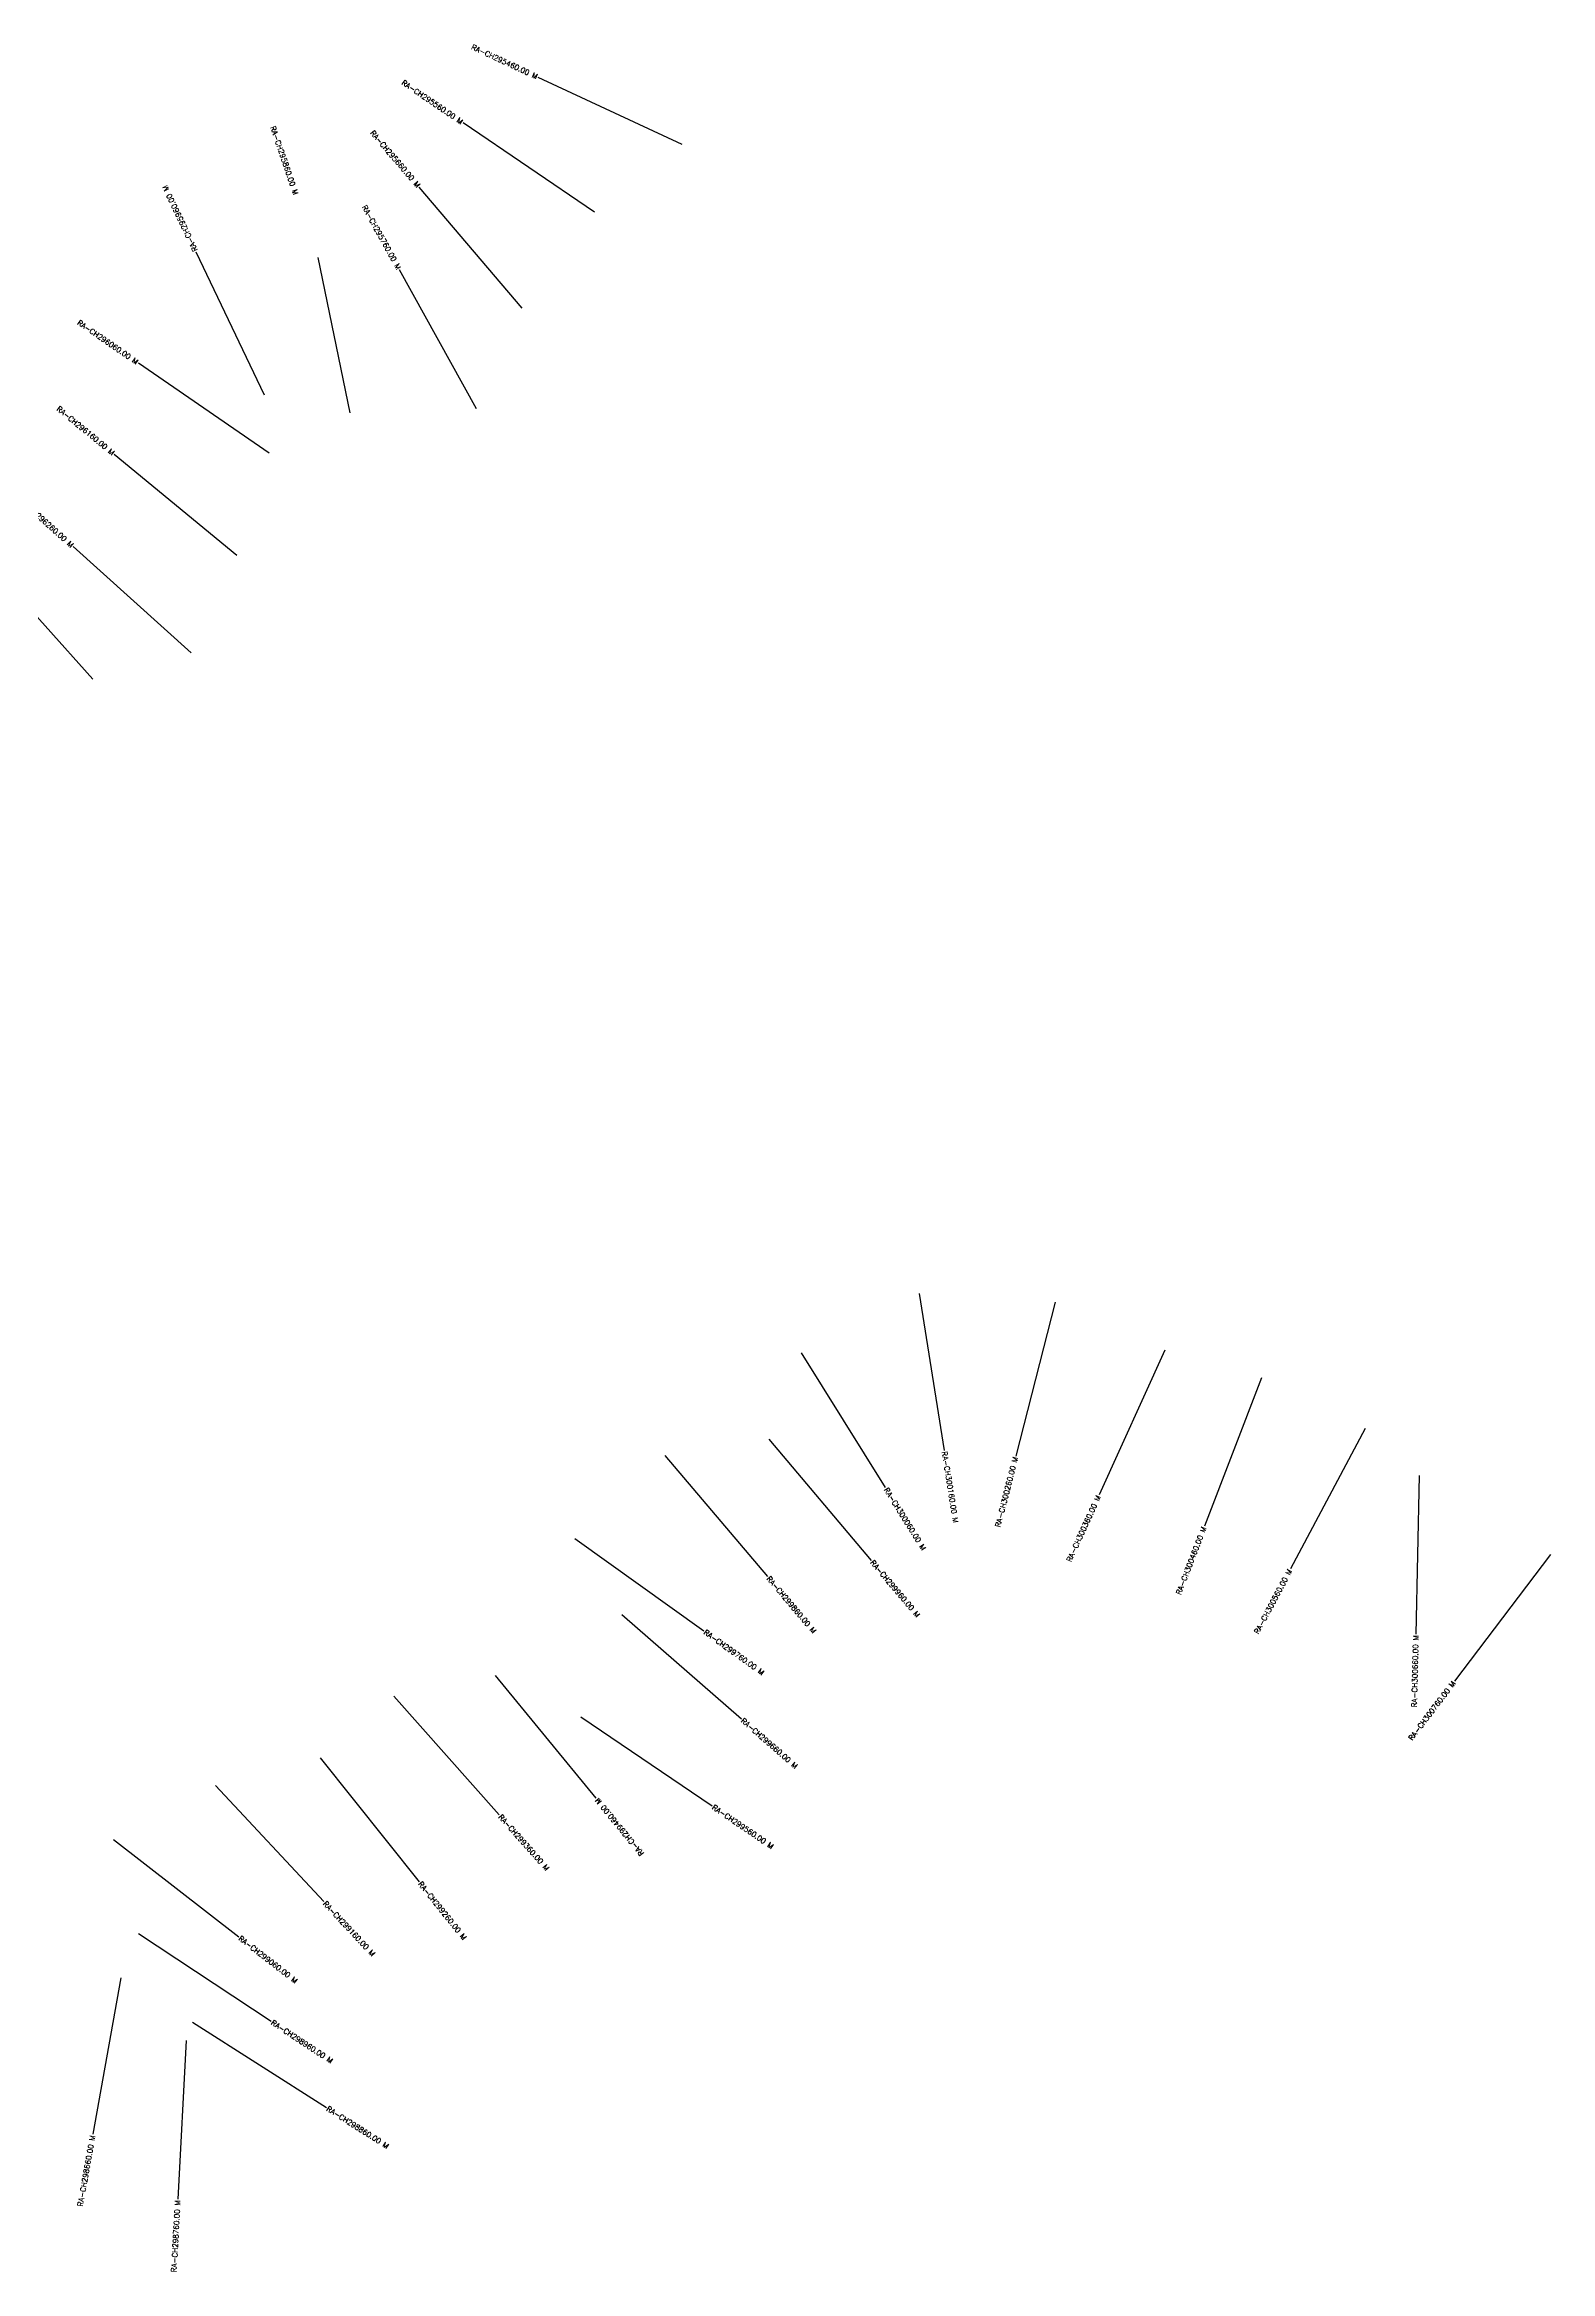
# Model space of a CAD drawing. Header units: metres. Extents: x 281119 to 288616, y 2015291 to 2018802.
# Drawn here: x 281854 to 283277, y 2015291 to 2017395 of the extents above; entities that cross this region are included whole.
import ezdxf
from ezdxf.enums import TextEntityAlignment as Align

# ---------------------------------------------------------------- set-up
doc = ezdxf.new("R2010")
doc.units = ezdxf.units.M
doc.header["$MEASUREMENT"] = 0
doc.layers.add('CS', color=134, linetype='Continuous')
doc.layers.add('CSMark', color=6, linetype='Continuous')
doc.styles.get("Standard").update_dxf_attribs({"font": 'simplex.shx'})

msp = doc.modelspace()

# ---------------------------------------------------------------- linework, layer by layer
at = {"layer": 'CS'}
for p, q in [((282456.3, 2017300.7), (282320.3, 2017364)), ((282373.3, 2017236.7), (282249.2, 2017321)), ((282305.2, 2017146.1), (282207.9, 2017260.2)), ((282061.5, 2017063.6), (281997, 2017199)), ((282142.6, 2017047), (282112.4, 2017193.9)), ((282261.8, 2017050.9), (282189.2, 2017182.2)), ((282066.1, 2017008.9), (281942.5, 2017093.9)), ((282035.4, 2016912.4), (281919.6, 2017007.8)), ((281899.4, 2016795.3), (281799.4, 2016907.1)), ((281992.5, 2016820.4), (281880.8, 2016920.6)), ((282680.1, 2016214.8), (282703.8, 2016066.7)), ((282808.6, 2016206.7), (282771.4, 2016061.4)), ((282568.6, 2016158.8), (282648.2, 2016031.6)), ((282912.3, 2016161.3), (282850.1, 2016024.8)), ((283003.7, 2016135.2), (282949.8, 2015995.2)), ((283101.5, 2016087.3), (283031.1, 2015954.9)), ((282439.8, 2016061.9), (282536.8, 2015947.5)), ((282538.2, 2016077.4), (282634.9, 2015962.7)), ((283152.7, 2016043.1), (283149.5, 2015893.1)), ((282354.8, 2015983.6), (282476.7, 2015896.2)), ((283276.6, 2015968.2), (283185.9, 2015848.7)), ((282399.2, 2015911.5), (282512.2, 2015813)), ((282279.5, 2015853.9), (282374.7, 2015738)), ((282183.9, 2015834.5), (282283.4, 2015722.3)), ((282360.5, 2015815.1), (282484.6, 2015730.8)), ((282114.1, 2015776.3), (282207.8, 2015659.2)), ((282015.2, 2015750), (282117.7, 2015640.4)), ((281918.9, 2015699.1), (282037.3, 2015607.1)), ((281942.7, 2015610.1), (282067.8, 2015527.4)), ((281925.8, 2015568.2), (281899.5, 2015420.5)), ((281993.6, 2015526.6), (282120.1, 2015445.9)), ((281987.7, 2015509), (281979.7, 2015359.2))]:
    msp.add_line(p, q, dxfattribs=at)

# ---------------------------------------------------------------- texts
at = {"layer": 'CSMark'}
for s, rotation, p in [('RA-CH295460.00 M', 335.0451, (282319.4, 2017364.4)), ('RA-CH295560.00 M', 325.8113, (282248.4, 2017321.5)), ('RA-CH295660.00 M', 310.4466, (282207.3, 2017261)), ('RA-CH295760.00 M', 298.9248, (282188.7, 2017183.1)), ('RA-CH296060.00 M', 325.4684, (281941.7, 2017094.5)), ('RA-CH296160.00 M', 320.5082, (281918.9, 2017008.5)), ('RA-CH296260.00 M', 318.1307, (281880.1, 2016921.2)), ('RA-CH300260.00 M', 75.6318, (282771.2, 2016060.4)), ('RA-CH300360.00 M', 65.4976, (282849.7, 2016023.9)), ('RA-CH300460.00 M', 68.9468, (282949.4, 2015994.3)), ('RA-CH300560.00 M', 61.9891, (283030.6, 2015954)), ('RA-CH300660.00 M', 88.7556, (283149.4, 2015892.1)), ('RA-CH300760.00 M', 52.8083, (283185.3, 2015847.9)), ('RA-CH299460.00 M', 129.3962, (282375.3, 2015737.3)), ('RA-CH298660.00 M', 79.8935, (281899.3, 2015419.5)), ('RA-CH298760.00 M', 86.9324, (281979.6, 2015358.2))]:
    msp.add_text(s, height=5, rotation=rotation, dxfattribs=at).set_placement(p, align=Align.MIDDLE_RIGHT)
for s, rotation, p in [('RA-CH295860.00 M', 288.8224, (282069.4, 2017317.8)), ('RA-CH295960.00 M', 115.4904, (281996.5, 2017199.9)), ('RA-CH300160.00 M', 279.0989, (282704, 2016065.7)), ('RA-CH300060.00 M', 302.0541, (282648.7, 2016030.8)), ('RA-CH299960.00 M', 310.1729, (282635.6, 2015962)), ('RA-CH299860.00 M', 310.3199, (282537.5, 2015946.8)), ('RA-CH299760.00 M', 324.364, (282477.5, 2015895.7)), ('RA-CH299660.00 M', 318.9061, (282513, 2015812.3)), ('RA-CH299560.00 M', 325.8067, (282485.4, 2015730.2)), ('RA-CH299360.00 M', 311.5756, (282284.1, 2015721.6)), ('RA-CH299160.00 M', 313.081, (282118.3, 2015639.7)), ('RA-CH299260.00 M', 308.6705, (282208.4, 2015658.4)), ('RA-CH299060.00 M', 322.1493, (282038.1, 2015606.5)), ('RA-CH298960.00 M', 326.5306, (282068.7, 2015526.8)), ('RA-CH298860.00 M', 327.4636, (282120.9, 2015445.4))]:
    msp.add_text(s, height=5, rotation=rotation, dxfattribs=at).set_placement(p, align=Align.MIDDLE_LEFT)

doc.saveas('drawing.dxf')
